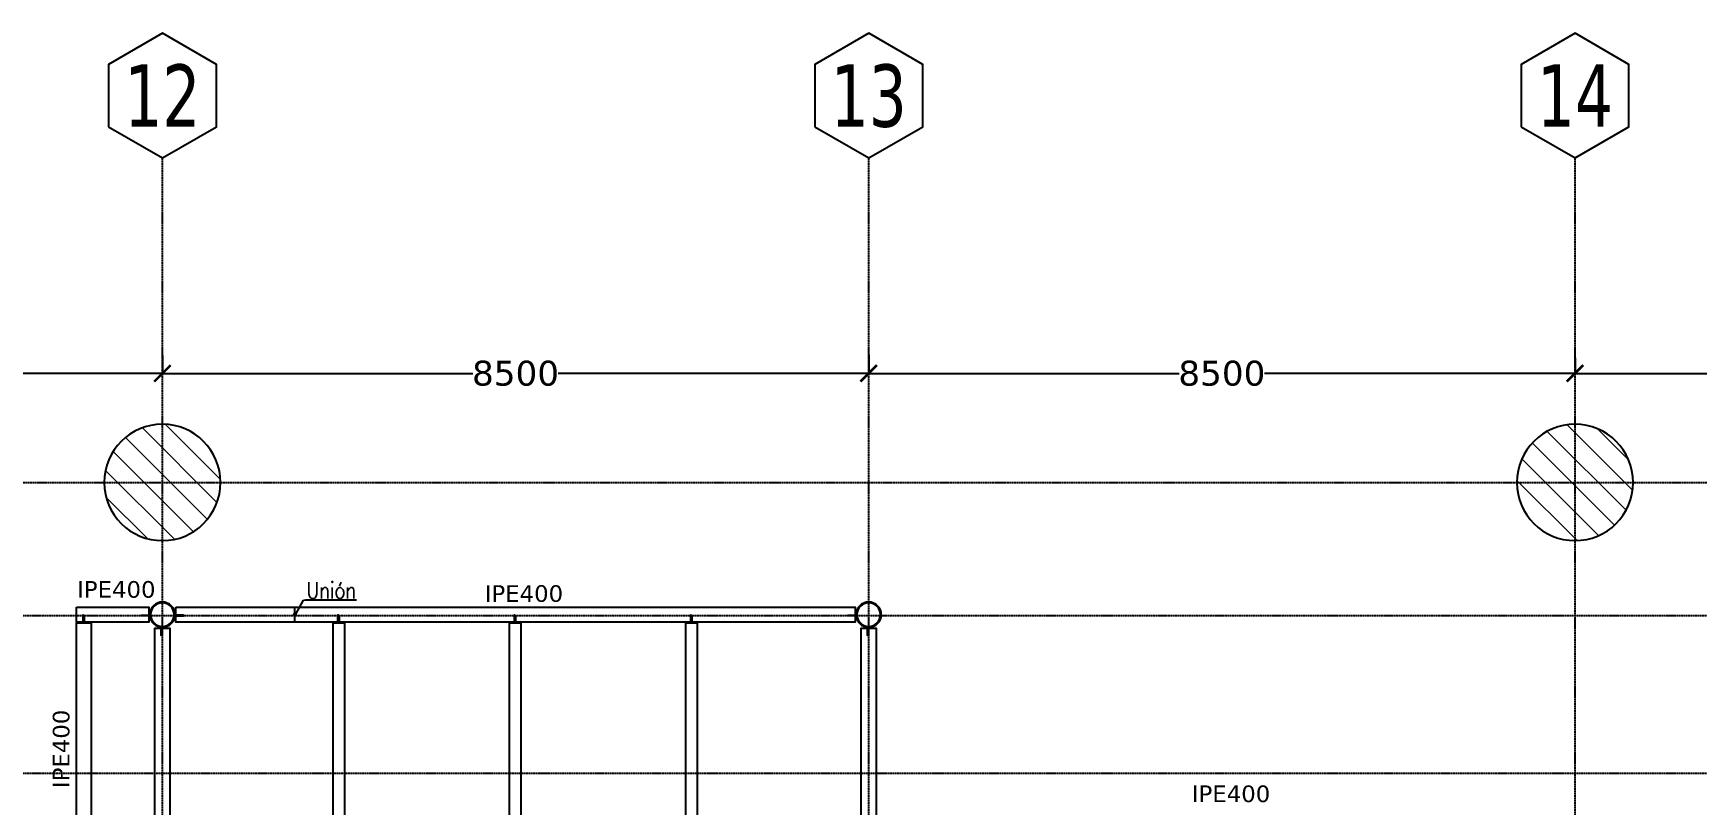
# Model space of a CAD drawing. Header units: millimetres. Extents: x -12345 to 95575, y -10708 to 31862.
# Drawn here: x 49446 to 69465, y 21621 to 30907 of the extents above; entities that cross this region are included whole.
import ezdxf
from ezdxf.enums import TextEntityAlignment as Align

# ---------------------------------------------------------------- set-up
doc = ezdxf.new("R2010")
doc.units = ezdxf.units.MM
doc.header["$LTSCALE"] = 0.95
doc.linetypes.add('DXK_LINE_DOT3', pattern=[5.9187, 2.979, -0.9799, 0.9799, -0.9799])
for name, color, linetype in [('COTAS', 8, 'Continuous'), ('HCB-EJES', 1, 'Continuous'), ('HCB-ROTULOS', 2, 'Continuous'), ('UNIÒN', 6, 'Continuous')]:
    doc.layers.add(name, color=color, linetype=linetype)
for name, color, linetype, lineweight in [('E_COLUMNAS', 1, 'Continuous', 18), ('E_COLUMNAS-1', 1, 'Continuous', 25), ('E_COLUMNAS-3', 1, 'Continuous', 35), ('E_TEXTO', 3, 'Continuous', 9), ('HCB_VIGAS', 4, 'Continuous', 25), ('S-COLS-HDLN-2', 52, 'Continuous', 9)]:
    doc.layers.add(name, color=color, linetype=linetype, lineweight=lineweight)
doc.styles.add('CNI_COTAS', font='romans.shx', dxfattribs={"width": 0.8})
doc.styles.add('VERDANA', font='verdana.ttf')
doc.dimstyles.new('1.125', dxfattribs={"dimscale": 0, "dimtxt": 300, "dimasz": 200, "dimexe": 4, "dimexo": 4, "dimgap": 15, "dimtad": 0, "dimdec": 0, "dimzin": 4, "dimdsep": 46, "dimtxsty": 'VERDANA', "dimblk": 'ARCHTICK', "dimcen": -10, "dimclrd": 256, "dimclrt": 3, "dimadec": 0, "dimazin": 0, "dimtfac": 1, "dimtdec": 0, "dimtmove": 2, "dimatfit": 0, "dimldrblk": 'OBLIQUE', "dimfxl": 0.05, "dimtolj": 1, "dimtzin": 0, "dimarcsym": 0})
doc.dimstyles.new('UNIÒN', dxfattribs={"dimscale": 0, "dimtxt": 200, "dimasz": 60, "dimexe": 4, "dimexo": 4, "dimgap": 15, "dimtad": 1, "dimdec": 0, "dimzin": 4, "dimdsep": 46, "dimtxsty": 'CNI_COTAS', "dimcen": -0.09, "dimclrd": 6, "dimclrt": 3, "dimadec": 0, "dimazin": 0, "dimtfac": 1, "dimtdec": 0, "dimtmove": 2, "dimatfit": 0, "dimfxl": 0.05, "dimtolj": 1, "dimtzin": 0, "dimarcsym": 0})
pattern_1 = [(135, (82662.1, -140662.42), (-159.09903, -159.09903), [])]

# ---------------------------------------------------------------- blocks, each defined once
blk = doc.blocks.new('EST_SCM_COLUMNA-METALICA-SECCION-CIRCULAR - EST_SCM_COLUMNA-TUBULAR-CIRCULAR_PTEØ_12__e_10_3mm-V31-_18_00m_N_E_-NIVEL-5 DOC')
at = {"layer": 'S-COLS-HDLN-2'}
h = blk.add_hatch(dxfattribs=at)
h.set_pattern_fill('FP_16', color=256, style=0, pattern_type=2)
h.set_pattern_definition([(135, (31.662, -164.571), (-0.15909903, -0.15909903), [])])
h.paths.add_polyline_path([(-0.02, -0.151), (0.022, -0.151), (0.063, -0.139), (0.1, -0.115), (0.131, -0.077), (0.146, -0.041), (0.152, 0), (0.144, 0.048), (0.128, 0.082), (0.1, 0.115), (0.059, 0.14), (0.02, 0.151), (-0.022, 0.151), (-0.063, 0.139), (-0.1, 0.115), (-0.128, 0.082), (-0.146, 0.042), (-0.152, 0), (-0.144, -0.048), (-0.128, -0.082), (-0.1, -0.115), (-0.059, -0.14), (-0.022, -0.151)])
h.paths.add_polyline_path([(-0.02, -0.141), (-0.059, -0.129), (-0.093, -0.107), (-0.121, -0.073), (-0.136, -0.04), (-0.142, 0), (-0.136, 0.04), (-0.12, 0.077), (-0.093, 0.107), (-0.059, 0.129), (-0.02, 0.141), (0.022, 0.14), (0.063, 0.127), (0.093, 0.107), (0.12, 0.077), (0.136, 0.04), (0.142, 0), (0.135, -0.043), (0.12, -0.077), (0.09, -0.109), (0.054, -0.131), (0.014, -0.141), (-0.019, -0.141)])
at = {"layer": 'E_COLUMNAS-1'}
for radius, start, end in [(0.152, 0, 180), (0.152, 180, 0), (0.142, 360, 180), (0.142, 180, 360)]:
    blk.add_arc((0, 0), radius, start, end, dxfattribs=at)
blk = doc.blocks.new('EST_SCM_COLUMNA-METALICA-SECCION-CIRCULAR - EST_SCM_COLUMNA-TUBULAR-CIRCULAR_PTEØ_12__e_10_3mm-V32-_18_00m_N_E_-NIVEL-5 DOC')
at = {"layer": 'S-COLS-HDLN-2'}
h = blk.add_hatch(dxfattribs=at)
h.set_pattern_fill('FP_17', color=256, style=0, pattern_type=2)
h.set_pattern_definition([(135, (23.162, -164.571), (-0.15909903, -0.15909903), [])])
h.paths.add_polyline_path([(0.02, -0.151), (0.022, -0.151), (0.063, -0.139), (0.1, -0.115), (0.131, -0.077), (0.147, -0.04), (0.152, 0), (0.146, 0.043), (0.128, 0.082), (0.1, 0.115), (0.059, 0.14), (0.02, 0.151), (-0.022, 0.151), (-0.063, 0.139), (-0.1, 0.115), (-0.128, 0.082), (-0.147, 0.037), (-0.152, 0), (-0.146, -0.043), (-0.128, -0.082), (-0.1, -0.115), (-0.058, -0.14), (-0.019, -0.151), (0.019, -0.151)])
h.paths.add_polyline_path([(0.02, -0.141), (-0.02, -0.141), (-0.059, -0.129), (-0.093, -0.107), (-0.12, -0.077), (-0.136, -0.04), (-0.142, 0), (-0.136, 0.04), (-0.12, 0.077), (-0.093, 0.107), (-0.059, 0.129), (-0.02, 0.141), (0.022, 0.14), (0.063, 0.127), (0.093, 0.107), (0.12, 0.077), (0.136, 0.04), (0.142, 0), (0.135, -0.043), (0.12, -0.077), (0.09, -0.109), (0.054, -0.131), (0.022, -0.14)])
at = {"layer": 'E_COLUMNAS-1'}
for radius, start, end in [(0.152, 0, 180), (0.152, 180, 0), (0.142, 360, 180), (0.142, 180, 360)]:
    blk.add_arc((0, 0), radius, start, end, dxfattribs=at)
blk = doc.blocks.new('_ArchTick')
at = {"color": 0, "linetype": 'ByBlock', "const_width": 0.15}
blk.add_lwpolyline([(-0.5, -0.5), (0.5, 0.5)], dxfattribs=at)
blk = doc.blocks.new('*D172')
at = {"layer": 'COTAS', "color": 0, "lineweight": -2, "transparency": 16777216}
for p, q in [((42500, 27027), (42500, 26809)), ((51000, 27027), (51000, 26809))]:
    blk.add_line(p, q, dxfattribs=at)
at = {"layer": 'COTAS', "lineweight": -2, "transparency": 16777216}
for p, q in [((42500, 26813), (46236, 26813)), ((51000, 26813), (47264, 26813))]:
    blk.add_line(p, q, dxfattribs=at)
at = {"layer": 'Defpoints', "color": 0, "transparency": 16777216}
for p in [(42500, 27031), (51000, 27031), (51000, 26813)]:
    blk.add_point(p, dxfattribs=at)
at = {"layer": 'COTAS', "lineweight": -2, "transparency": 16777216, "xscale": 200, "yscale": 200, "zscale": 200, "rotation": 180}
blk.add_blockref('_ArchTick', (42500, 26813), dxfattribs=at)
at = {"layer": 'COTAS', "lineweight": -2, "transparency": 16777216, "xscale": 200, "yscale": 200, "zscale": 200}
blk.add_blockref('_ArchTick', (51000, 26813), dxfattribs=at)
at = {"layer": 'COTAS', "color": 3, "transparency": 16777216, "insert": (46750, 26813), "char_height": 300, "attachment_point": 5, "style": 'VERDANA'}
blk.add_mtext('\\A1;8500', dxfattribs=at)
blk = doc.blocks.new('_Oblique')
at = {"color": 0, "linetype": 'ByBlock', "lineweight": -2}
blk.add_line((-0.5, -0.5), (0.5, 0.5), dxfattribs=at)
blk = doc.blocks.new('*D173')
at = {"layer": 'COTAS', "color": 0, "lineweight": -2, "transparency": 16777216}
for p, q in [((51000, 27027), (51000, 26809)), ((59500, 27037), (59500, 26809))]:
    blk.add_line(p, q, dxfattribs=at)
at = {"layer": 'COTAS', "lineweight": -2, "transparency": 16777216}
for p, q in [((51000, 26813), (54736, 26813)), ((59500, 26813), (55764, 26813))]:
    blk.add_line(p, q, dxfattribs=at)
at = {"layer": 'Defpoints', "color": 0, "transparency": 16777216}
for p in [(51000, 27031), (59500, 27041), (59500, 26813)]:
    blk.add_point(p, dxfattribs=at)
at = {"layer": 'COTAS', "lineweight": -2, "transparency": 16777216, "xscale": 200, "yscale": 200, "zscale": 200, "rotation": 180}
blk.add_blockref('_ArchTick', (51000, 26813), dxfattribs=at)
at = {"layer": 'COTAS', "lineweight": -2, "transparency": 16777216, "xscale": 200, "yscale": 200, "zscale": 200}
blk.add_blockref('_ArchTick', (59500, 26813), dxfattribs=at)
at = {"layer": 'COTAS', "color": 3, "transparency": 16777216, "insert": (55250, 26813), "char_height": 300, "attachment_point": 5, "style": 'VERDANA'}
blk.add_mtext('\\A1;8500', dxfattribs=at)
blk = doc.blocks.new('*D174')
at = {"layer": 'COTAS', "lineweight": -2, "transparency": 16777216}
for p, q in [((59500, 26813), (63236, 26813)), ((68000, 26813), (64264, 26813))]:
    blk.add_line(p, q, dxfattribs=at)
at = {"layer": 'Defpoints', "color": 0, "transparency": 16777216}
for p in [(59500, 26813), (68000, 26813), (68000, 26813)]:
    blk.add_point(p, dxfattribs=at)
at = {"layer": 'COTAS', "lineweight": -2, "transparency": 16777216, "xscale": 200, "yscale": 200, "zscale": 200, "rotation": 180}
blk.add_blockref('_ArchTick', (59500, 26813), dxfattribs=at)
at = {"layer": 'COTAS', "lineweight": -2, "transparency": 16777216, "xscale": 200, "yscale": 200, "zscale": 200}
blk.add_blockref('_ArchTick', (68000, 26813), dxfattribs=at)
at = {"layer": 'COTAS', "color": 3, "transparency": 16777216, "insert": (63750, 26813), "char_height": 300, "attachment_point": 5, "style": 'VERDANA'}
blk.add_mtext('\\A1;8500', dxfattribs=at)
blk = doc.blocks.new('*D175')
at = {"layer": 'COTAS', "color": 0, "lineweight": -2, "transparency": 16777216}
for p, q in [((68000, 27001), (68000, 26809)), ((76500, 27007), (76500, 26809))]:
    blk.add_line(p, q, dxfattribs=at)
at = {"layer": 'COTAS', "lineweight": -2, "transparency": 16777216}
for p, q in [((68000, 26813), (71736, 26813)), ((76500, 26813), (72764, 26813))]:
    blk.add_line(p, q, dxfattribs=at)
at = {"layer": 'Defpoints', "color": 0, "transparency": 16777216}
for p in [(68000, 27005), (76500, 27011), (76500, 26813)]:
    blk.add_point(p, dxfattribs=at)
at = {"layer": 'COTAS', "lineweight": -2, "transparency": 16777216, "xscale": 200, "yscale": 200, "zscale": 200, "rotation": 180}
blk.add_blockref('_ArchTick', (68000, 26813), dxfattribs=at)
at = {"layer": 'COTAS', "lineweight": -2, "transparency": 16777216, "xscale": 200, "yscale": 200, "zscale": 200}
blk.add_blockref('_ArchTick', (76500, 26813), dxfattribs=at)
at = {"layer": 'COTAS', "color": 3, "transparency": 16777216, "insert": (72250, 26813), "char_height": 300, "attachment_point": 5, "style": 'VERDANA'}
blk.add_mtext('\\A1;8500', dxfattribs=at)

msp = doc.modelspace()

# ---------------------------------------------------------------- hatches: boundary and pattern name
at = {"layer": 'E_COLUMNAS'}
h = msp.add_hatch(dxfattribs=at)
h.set_pattern_fill('FP_4', color=256, scale=1000, style=0, pattern_type=2)
h.set_pattern_definition(pattern_1)
h.paths.add_polyline_path([(51000, 24800), (51091.4, 24806), (51181.2, 24823.9), (51267.9, 24853.3), (51350, 24893.8), (51426.1, 24944.7), (51495, 25005), (51555.3, 25073.9), (51606.2, 25150), (51646.7, 25232.1), (51676.1, 25318.8), (51694, 25408.6), (51700, 25500), (51694, 25591.4), (51676.1, 25681.2), (51646.7, 25767.9), (51606.2, 25850), (51555.3, 25926.1), (51495, 25995), (51426.1, 26055.3), (51350, 26106.2), (51267.9, 26146.7), (51181.2, 26176.1), (51091.4, 26194), (51000, 26200), (50908.6, 26194), (50818.8, 26176.1), (50732.1, 26146.7), (50650, 26106.2), (50573.9, 26055.3), (50505, 25995), (50444.7, 25926.1), (50393.8, 25850), (50353.3, 25767.9), (50323.9, 25681.2), (50306, 25591.4), (50300, 25500), (50306, 25408.6), (50323.9, 25318.8), (50353.3, 25232.1), (50393.8, 25150), (50444.7, 25073.9), (50505, 25005), (50573.9, 24944.7), (50650, 24893.8), (50732.1, 24853.3), (50818.8, 24823.9), (50908.6, 24806)])
h = msp.add_hatch(dxfattribs=at)
h.set_pattern_fill('FP_4', color=256, scale=1000, style=0, pattern_type=2)
h.set_pattern_definition(pattern_1)
h.paths.add_polyline_path([(68000, 24800), (68091.4, 24806), (68181.2, 24823.9), (68267.9, 24853.3), (68350, 24893.8), (68426.1, 24944.7), (68495, 25005), (68555.3, 25073.9), (68606.2, 25150), (68646.7, 25232.1), (68676.1, 25318.8), (68694, 25408.6), (68700, 25500), (68694, 25591.4), (68676.1, 25681.2), (68646.7, 25767.9), (68606.2, 25850), (68555.3, 25926.1), (68495, 25995), (68426.1, 26055.3), (68338.9, 26111.7), (68267.9, 26146.7), (68181.2, 26176.1), (68091.4, 26194), (68000, 26200), (67908.6, 26194), (67818.8, 26176.1), (67732.1, 26146.7), (67650, 26106.2), (67573.9, 26055.3), (67505, 25995), (67444.7, 25926.1), (67393.8, 25850), (67353.3, 25767.9), (67323.9, 25681.2), (67306, 25591.4), (67300, 25500), (67306, 25408.6), (67323.9, 25318.8), (67353.3, 25232.1), (67393.8, 25150), (67444.7, 25073.9), (67505, 25005), (67573.9, 24944.7), (67650, 24893.8), (67732.1, 24853.3), (67818.8, 24823.9), (67908.6, 24806)])

# ---------------------------------------------------------------- linework, layer by layer
at = {"layer": 'E_COLUMNAS-1'}
for centre, start, end in [((51000, 25500), 0, 180), ((68000, 25500), 0, 180), ((51000, 25500), 180, 0), ((68000, 25500), 180, 0)]:
    msp.add_arc(centre, 700, start, end, dxfattribs=at)
at = {"layer": 'HCB-EJES', "linetype": 'DXK_LINE_DOT3'}
for p, q in [((51000, -3906.8), (51000, 29407)), ((59500, -3906.8), (59500, 29407)), ((59500, -3906.8), (59500, 29407)), ((68000, -3906.8), (68000, 29407)), ((-10844.5, 25500), (94075, 25500)), ((-6888.4, 23900.1), (90118.8, 23900.1)), ((-6888.4, 22000), (90118.8, 22000))]:
    msp.add_line(p, q, dxfattribs=at)
at = {"layer": 'HCB-ROTULOS', "color": 40, "linetype": 'ByBlock', "true_color": 0xf8d731}
for points in [[(50350.5, 29782), (51000, 29407), (51649.5, 29782), (51649.5, 30532), (51000, 30907), (50350.5, 30532)], [(58850.5, 29782), (59500, 29407), (60149.5, 29782), (60149.5, 30532), (59500, 30907), (58850.5, 30532)], [(67350.5, 29782), (68000, 29407), (68649.5, 29782), (68649.5, 30532), (68000, 30907), (67350.5, 30532)]]:
    msp.add_lwpolyline(points, close=True, dxfattribs=at)
at = {"layer": 'HCB_VIGAS'}
for points in [[(49964.4, 23999), (50837.6, 23999), (50837.6, 23819), (49964.4, 23819)], [(50050.8, 23894.7), (50057.9, 23894.7), (50057.9, 23809), (50050.8, 23809)], [(51162.4, 23999), (59337.6, 23999), (59337.6, 23819), (51162.4, 23819)], [(53119, 23894.7), (53126.1, 23894.7), (53126.1, 23809), (53119, 23809)], [(55241.5, 23894.7), (55248.6, 23894.7), (55248.6, 23809), (55241.5, 23809)], [(57363.9, 23894.6), (57371, 23894.6), (57371, 23808.9), (57363.9, 23808.9)], [(50144.4, 23809), (50144.4, 20681.8), (49964.4, 20681.8), (49964.4, 23809)], [(59410, 17726.3), (59410, 23746.6), (59590, 23746.6), (59590, 17736.2)]]:
    msp.add_lwpolyline(points, close=True, dxfattribs=at)
for points in [[(50050.8, 23819), (50050.8, 23904.7), (50040.8, 23904.7), (50040.8, 23819), (50050.8, 23819)], [(50847.5, 23894.7), (50748, 23894.7), (50748, 23904.7), (50847.5, 23904.7), (50847.5, 23894.7)], [(51152.5, 23894.7), (51252, 23894.7), (51252, 23904.7), (51152.5, 23904.7), (51152.5, 23894.7)], [(53119, 23819), (53119, 23904.7), (53109, 23904.7), (53109, 23819), (53119, 23819)], [(55241.5, 23819), (55241.5, 23904.7), (55231.5, 23904.7), (55231.5, 23819), (55241.5, 23819)], [(57363.9, 23818.9), (57363.9, 23904.6), (57353.9, 23904.6), (57353.9, 23818.9), (57363.9, 23818.9)], [(59347.5, 23894.7), (59248, 23894.7), (59248, 23904.7), (59347.5, 23904.7), (59347.5, 23894.7)], [(50995.7, 23756.6), (50995.7, 23657.1), (50985.7, 23657.1), (50985.7, 23756.6), (50995.7, 23756.6)], [(53190, 17384), (53055, 17376.6), (53055.1, 23809), (53190.1, 23809), (53190, 17384)], [(55312.8, 17500.8), (55177.8, 17493.4), (55177.5, 23809), (55312.5, 23809), (55312.8, 17500.8)], [(57435.3, 17617.6), (57300.3, 17610.2), (57300, 23808.9), (57435, 23808.9), (57435.3, 17617.6)], [(59495.7, 23756.6), (59495.7, 23657.1), (59485.7, 23657.1), (59485.7, 23756.6), (59495.7, 23756.6)]]:
    msp.add_lwpolyline(points, dxfattribs=at)
msp.add_lwpolyline([(51090.3, 17035.8, 0.2944424), (50910, 17036), (50910, 23746.6), (51090, 23746.6), (51090.3, 17035.8)], format="xyb", dxfattribs=at)
at = {"layer": 'UNIÒN', "color": 2, "const_width": 25}
msp.add_lwpolyline([(52594.3, 23896.5, 1), (52594.3, 23921.5, 1)], format="xyb", close=True, dxfattribs=at)
at = {"layer": 'UNIÒN'}
msp.add_lwpolyline([(52594.3, 23819), (52594.3, 23999)], dxfattribs=at)

# ---------------------------------------------------------------- block references
at = {"layer": 'E_COLUMNAS-3', "xscale": 1000.000000001404, "yscale": 1000.000000001404, "zscale": 1000.000000001404}
for name, p in [('EST_SCM_COLUMNA-METALICA-SECCION-CIRCULAR - EST_SCM_COLUMNA-TUBULAR-CIRCULAR_PTEØ_12__e_10_3mm-V31-_18_00m_N_E_-NIVEL-5 DOC', (51000, 23909)), ('EST_SCM_COLUMNA-METALICA-SECCION-CIRCULAR - EST_SCM_COLUMNA-TUBULAR-CIRCULAR_PTEØ_12__e_10_3mm-V32-_18_00m_N_E_-NIVEL-5 DOC', (59500, 23909))]:
    msp.add_blockref(name, p, dxfattribs=at)

# ---------------------------------------------------------------- texts
at = {"layer": 'E_TEXTO', "style": 'VERDANA'}
for p in [(50445.6, 24113.1), (55350.8, 24063.1), (63860.8, 21653.1)]:
    msp.add_text('IPE400', height=200, dxfattribs=at).set_placement(p, align=Align.CENTER)
msp.add_text('IPE400', height=200, rotation=90, dxfattribs=at).set_placement((49880.8, 22293.1), align=Align.CENTER)
at = {"layer": 'HCB-ROTULOS', "color": 4, "style": 'VERDANA', "width": 0.7}
for s, p in [('12', (51000, 30157)), ('13', (59500, 30157)), ('14', (68000, 30157))]:
    msp.add_text(s, height=750, dxfattribs=at).set_placement(p, align=Align.MIDDLE_CENTER)
at = {"layer": 'UNIÒN', "color": 3, "insert": (52735.8, 24101.6), "char_height": 200, "attachment_point": 7, "style": 'CNI_COTAS'}
msp.add_mtext('Unión', dxfattribs=at)

# ---------------------------------------------------------------- dimensions: what is measured, and where the dimension line sits
at = {"layer": 'COTAS'}
for base, p1, p2, picture, middle in [((51000, 26813.3), (42500, 27031.2), (51000, 27031.2), '*D172', (46750, 26813.3)), ((59500, 26813.3), (51000, 27031.2), (59500, 27041.2), '*D173', (55250, 26813.3)), ((68000, 26813.3), (59500, 26813.3), (68000, 26813.3), '*D174', (63750, 26813.3)), ((76500, 26813.3), (68000, 27004.6), (76500, 27010.6), '*D175', (72250, 26813.3))]:
    dim = msp.add_linear_dim(base=base, p1=p1, p2=p2, dimstyle='1.125', override={"dimscale": 1}, dxfattribs=at)
    dim.commit()
    dim.dimension.update_dxf_attribs({"geometry": picture, "text_midpoint": middle})

# ---------------------------------------------------------------- leaders
at = {"layer": 'UNIÒN', "annotation_type": 0, "has_hookline": 1, "hookline_direction": 0, "text_width": 601.9}
msp.add_leader([(52606, 23913.5), (52699.3, 24084.4), (52720.8, 24086.6)], dimstyle='UNIÒN', override={"dimscale": 1}, dxfattribs=at)

doc.saveas('drawing.dxf')
